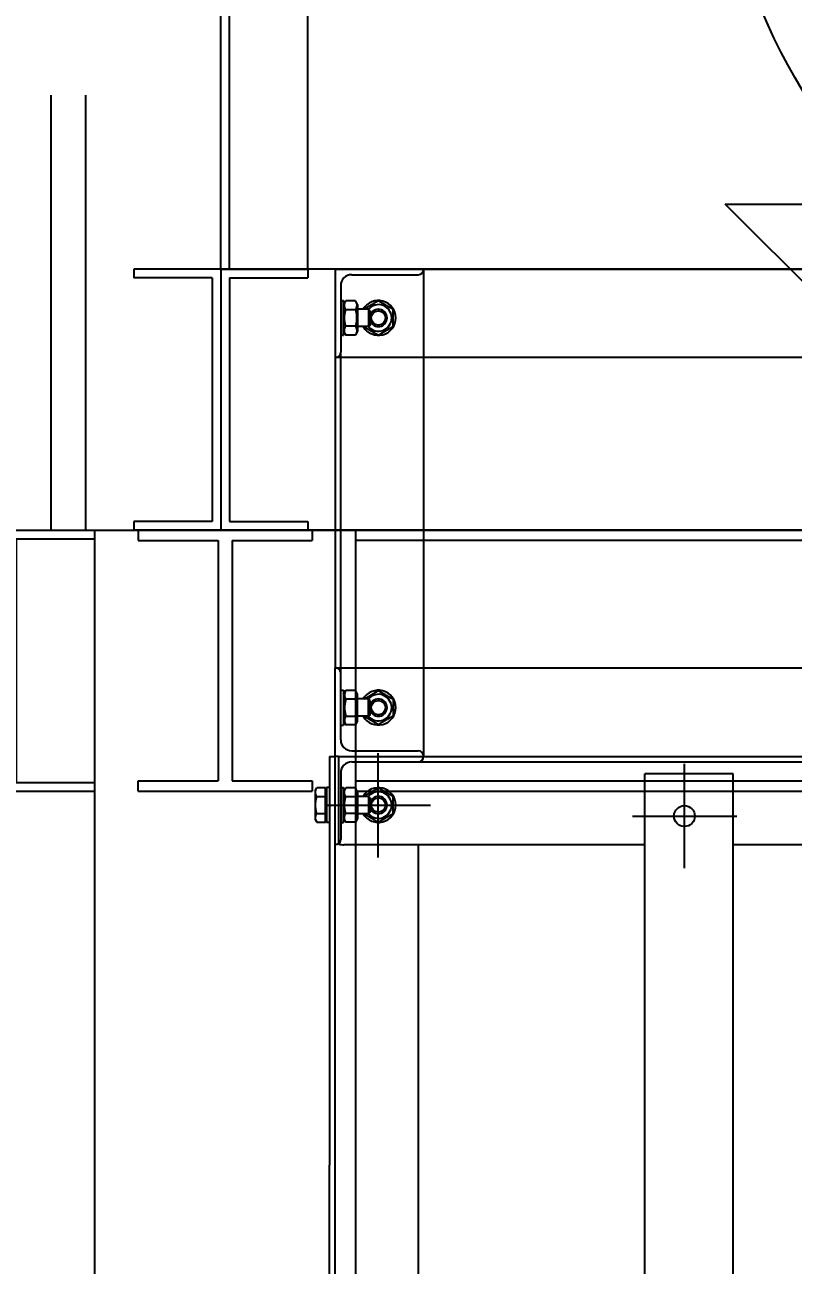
# Model space of a CAD drawing. Extents: x -24065 to -11187, y -102841 to -92978.
# Drawn here: x -22012 to -21570, y -95827 to -95114 of the extents above; entities that cross this region are included whole.
import ezdxf

# ---------------------------------------------------------------- set-up
doc = ezdxf.new("R2010")
doc.units = 0
doc.header["$LTSCALE"] = 200
doc.header["$MEASUREMENT"] = 0
doc.header["$PDMODE"] = 35
doc.header["$PDSIZE"] = 5
doc.linetypes.add('CENTER', pattern=[2, 1.25, -0.25, 0.25, -0.25])
for name, color, linetype in [('DIM', 1, 'Continuous'), ('M3', 3, 'Continuous'), ('M4', 4, 'Continuous'), ('MC1', 8, 'CENTER')]:
    doc.layers.add(name, color=color, linetype=linetype)
doc.styles.add('ROMANS', font='romans.shx')
doc.dimstyles.new('CEMI-1. 25', dxfattribs={"dimscale": 25, "dimtxt": 2.5, "dimasz": 2.5, "dimexe": 1, "dimexo": 1, "dimtad": 1, "dimdec": 0, "dimtxsty": 'ROMANS', "dimcen": 0, "dimclrd": 1, "dimclre": 1, "dimclrt": 3, "dimadec": 0, "dimazin": 2, "dimtfac": 1, "dimtdec": 0, "dimtmove": 0, "dimatfit": 3, "dimfxl": 1.25, "dimlwd": -1, "dimlwe": -1, "dimarcsym": 1})

# ---------------------------------------------------------------- blocks, each defined once
blk = doc.blocks.new('i100x150')
at = {"layer": 'M3'}
for p, q in [((11792.77, -21520.1), (11892.77, -21520.1)), ((11792.77, -21520.1), (11792.77, -21526.1)), ((11892.77, -21520.1), (11892.77, -21526.1)), ((11792.77, -21526.1), (11838.77, -21526.1)), ((11838.77, -21526.1), (11838.77, -21664.1)), ((11846.77, -21526.1), (11892.77, -21526.1)), ((11846.77, -21526.1), (11846.77, -21664.1)), ((11792.77, -21664.1), (11838.77, -21664.1)), ((11792.77, -21670.1), (11792.77, -21664.1)), ((11846.77, -21664.1), (11892.77, -21664.1)), ((11892.77, -21664.1), (11892.77, -21670.1)), ((11792.77, -21670.1), (11892.77, -21670.1))]:
    blk.add_line(p, q, dxfattribs=at)
blk = doc.blocks.new('moinhokjjh')
at = {"layer": 'M3'}
for p, q in [((-6876.24, -18421.96), (-6926.24, -18421.96)), ((-6926.24, -18421.96), (-6926.24, -18426.96)), ((-6876.24, -18421.96), (-6876.24, -18571.96)), ((-5991.24, -18421.96), (-6876.24, -18421.96)), ((-6881.24, -18426.96), (-6926.24, -18426.96)), ((-6881.24, -18426.96), (-6881.24, -18566.96)), ((-6881.24, -18566.96), (-6926.24, -18566.96)), ((-6926.24, -18566.96), (-6926.24, -18571.96)), ((-6876.24, -18571.96), (-6926.24, -18571.96)), ((-5991.24, -18571.96), (-6876.24, -18571.96))]:
    blk.add_line(p, q, dxfattribs=at)
blk.add_circle((-6241.45, -18136.96), 351.5, dxfattribs=at)
blk = doc.blocks.new('u6')
at = {"layer": 'M4'}
for p, q in [((-1668.55, -18441.7), (-1668.55, -18591.7)), ((-1668.55, -18441.7), (-1618.55, -18441.7)), ((-1618.55, -18441.7), (-1618.55, -18446.7)), ((-1663.55, -18446.7), (-1663.55, -18586.7)), ((-1663.55, -18446.7), (-1618.55, -18446.7)), ((-1663.55, -18586.7), (-1618.55, -18586.7)), ((-1618.55, -18586.7), (-1618.55, -18591.7)), ((-1668.55, -18591.7), (-1618.55, -18591.7))]:
    blk.add_line(p, q, dxfattribs=at)
blk = doc.blocks.new('ghhfhf')
at = {"layer": 'DIM'}
for p, q in [((-11758.6, -18532.73), (-11887.01, -18404.33)), ((-11887.01, -18404.33), (-11595.2, -18404.33))]:
    blk.add_line(p, q, dxfattribs=at)
at = {"layer": 'M3'}
for p, q in [((-12111.14, -18441.7), (-10977.49, -18441.7)), ((-12111.14, -18441.7), (-12111.14, -18492.5)), ((-12060.34, -18441.7), (-12060.34, -18441.58)), ((-12060.34, -18441.7), (-12060.34, -18441.83)), ((-12060.34, -18441.7), (-12060.34, -18721.7)), ((-12107.96, -18451.23), (-12107.96, -18489.45)), ((-12101.61, -18444.88), (-12063.38, -18444.88)), ((-12107.96, -18459.7), (-12106.26, -18459.7)), ((-12106.26, -18479.7), (-12106.26, -18459.7)), ((-12106.26, -18462.05), (-12105.01, -18459.89)), ((-12099.51, -18459.89), (-12105.01, -18459.89)), ((-12105.01, -18464.88), (-12099.51, -18464.88)), ((-12098.26, -18462.05), (-12099.51, -18459.89)), ((-12098.26, -18462.05), (-12098.26, -18477.35)), ((-12091.93, -18464.7), (-12098.26, -18464.7)), ((-12091.93, -18464.7), (-12091.93, -18474.7)), ((-12091.01, -18465.62), (-12091.93, -18464.7)), ((-12091.01, -18465.62), (-12091.01, -18473.78)), ((-12107.96, -18479.7), (-12106.26, -18479.7)), ((-12106.26, -18477.35), (-12105.01, -18479.52)), ((-12099.51, -18474.53), (-12105.01, -18474.53)), ((-12099.51, -18479.52), (-12105.01, -18479.52)), ((-12098.26, -18477.35), (-12099.51, -18479.52)), ((-12091.93, -18474.7), (-12098.26, -18474.7)), ((-12091.01, -18473.78), (-12091.93, -18474.7)), ((-12111.14, -18492.5), (-12111.01, -18492.5)), ((-12111.14, -18492.5), (-12111.14, -18670.9)), ((-10977.49, -18492.5), (-12111.07, -18492.5)), ((-12107.96, -18673.95), (-12107.96, -18489.45)), ((-12111.14, -18721.7), (-12111.14, -18670.9)), ((-12111.14, -18670.9), (-12111.01, -18670.9)), ((-12111.14, -18670.9), (-10977.49, -18670.9)), ((-12107.96, -18712.18), (-12107.96, -18673.95)), ((-12107.96, -18683.7), (-12106.26, -18683.7)), ((-12106.26, -18683.7), (-12106.26, -18703.7)), ((-12106.26, -18686.05), (-12105.01, -18683.89)), ((-12099.51, -18683.89), (-12105.01, -18683.89)), ((-12098.26, -18686.05), (-12099.51, -18683.89)), ((-12098.26, -18701.35), (-12098.26, -18686.05)), ((-12099.51, -18688.88), (-12105.01, -18688.88)), ((-12091.93, -18688.7), (-12098.26, -18688.7)), ((-12091.93, -18698.7), (-12091.93, -18688.7)), ((-12091.01, -18689.62), (-12091.93, -18688.7)), ((-12091.01, -18697.78), (-12091.01, -18689.62)), ((-12105.01, -18698.53), (-12099.51, -18698.53)), ((-12091.93, -18698.7), (-12098.26, -18698.7)), ((-12091.01, -18697.78), (-12091.93, -18698.7)), ((-12107.96, -18703.7), (-12106.26, -18703.7)), ((-12106.26, -18701.35), (-12105.01, -18703.52)), ((-12099.51, -18703.52), (-12105.01, -18703.52)), ((-12098.26, -18701.35), (-12099.51, -18703.52)), ((-12114.31, -18721.7), (-12114.31, -18956.7)), ((-12114.31, -18721.7), (-12111.14, -18721.7)), ((-12111.14, -18956.7), (-12111.14, -18721.7)), ((-12109.28, -18721.7), (-12111.14, -18721.7)), ((-12109.28, -18721.7), (-12111.14, -18721.7)), ((-12109.28, -18721.7), (-12109.28, -18771.96)), ((-12109.28, -18721.7), (-12060.34, -18721.7)), ((-12109.28, -18721.7), (-12060.34, -18721.7)), ((-12101.61, -18718.53), (-12063.38, -18718.53)), ((-12060.34, -18721.7), (-12060.34, -18721.58)), ((-12060.34, -18721.7), (-12060.34, -18721.83)), ((-12060.34, -18721.7), (-11758.6, -18721.7)), ((-12101.61, -18724.88), (-11758.21, -18724.88)), ((-12107.96, -18731.23), (-12107.96, -18769.45)), ((-11882.49, -18731.7), (-11933.29, -18731.7)), ((-11933.29, -19101.7), (-11933.29, -18731.7)), ((-11882.49, -19597.79), (-11882.49, -18731.7)), ((-12122.41, -18741.2), (-12121.65, -18739.89)), ((-12122.41, -18758.2), (-12122.41, -18741.2)), ((-12116.61, -18739.89), (-12121.65, -18739.89)), ((-12116.61, -18759.52), (-12116.61, -18739.89)), ((-12116.01, -18742), (-12116.61, -18742)), ((-12116.01, -18739.7), (-12116.01, -18759.7)), ((-12114.31, -18739.7), (-12116.01, -18739.7)), ((-12107.96, -18739.7), (-12106.26, -18739.7)), ((-12106.26, -18759.7), (-12106.26, -18739.7)), ((-12106.26, -18742.05), (-12105.01, -18739.89)), ((-12099.51, -18739.89), (-12105.01, -18739.89)), ((-12098.26, -18742.05), (-12099.51, -18739.89)), ((-12098.26, -18742.05), (-12098.26, -18757.35)), ((-12121.65, -18744.8), (-12116.61, -18744.8)), ((-12105.01, -18744.88), (-12099.51, -18744.88)), ((-12091.93, -18744.7), (-12098.26, -18744.7)), ((-12091.93, -18744.7), (-12091.93, -18754.7)), ((-12091.01, -18745.62), (-12091.93, -18744.7)), ((-12091.01, -18745.62), (-12091.01, -18753.78)), ((-12122.41, -18758.2), (-12121.65, -18759.52)), ((-12121.65, -18754.61), (-12116.61, -18754.61)), ((-12116.01, -18757.4), (-12116.61, -18757.4)), ((-12106.26, -18757.35), (-12105.01, -18759.52)), ((-12099.51, -18754.53), (-12105.01, -18754.53)), ((-12098.26, -18757.35), (-12099.51, -18759.52)), ((-12091.93, -18754.7), (-12098.26, -18754.7)), ((-12091.01, -18753.78), (-12091.93, -18754.7)), ((-12121.65, -18759.52), (-12116.61, -18759.52)), ((-12114.31, -18759.7), (-12116.01, -18759.7)), ((-12107.96, -18759.7), (-12106.26, -18759.7)), ((-12099.51, -18759.52), (-12105.01, -18759.52)), ((-12111.14, -18772.5), (-12111.01, -18772.5)), ((-11933.29, -18772.5), (-12106.05, -18772.5)), ((-12063.51, -18772.5), (-12063.51, -18956.7)), ((-11761.38, -18772.5), (-11882.49, -18772.5)), ((-12114.31, -20157.18), (-12114.31, -18956.7)), ((-12111.14, -20153.53), (-12111.14, -18956.7)), ((-12063.51, -18956.7), (-12063.51, -19511.65))]:
    blk.add_line(p, q, dxfattribs=at)
for centre, radius in [((-12086.31, -18469.7), 4.08), ((-12086.31, -18693.7), 4.08), ((-12086.31, -18749.7), 4.08), ((-11910.49, -18756.05), 6)]:
    blk.add_circle(centre, radius, dxfattribs=at)
for centre, radius, start, end in [((-12063.38, -18441.83), 3.05, 270, 0), ((-12101.61, -18451.23), 6.35, 90, 180), ((-12086.31, -18469.7), 10, 210, 150), ((-12086.31, -18469.7), 7.65, 220.81318, 139.18682), ((-12086.31, -18469.7), 5, 199.94844, 160.05156), ((-12111.01, -18489.45), 3.05, 304.64761, 0), ((-12111.01, -18673.95), 3.05, 0, 55.35239), ((-12086.31, -18693.7), 10, 210, 150), ((-12086.31, -18693.7), 7.65, 220.81318, 139.18682), ((-12086.31, -18693.7), 5, 199.94844, 160.05156), ((-12101.61, -18712.18), 6.35, 180, 270), ((-12063.38, -18721.58), 3.05, 0, 90), ((-12063.38, -18721.83), 3.05, 270, 0), ((-12101.61, -18731.23), 6.35, 90, 180), ((-12086.31, -18749.7), 10, 210, 150), ((-12086.31, -18749.7), 7.65, 220.81318, 139.18682), ((-12086.31, -18749.7), 5, 199.94844, 160.05156), ((-12111.01, -18769.45), 3.05, 304.64761, 0)]:
    blk.add_arc(centre, radius, start, end, dxfattribs=at)
for points, weights in [([(-12105.01, -18464.88), (-12106.45, -18462.38), (-12105.01, -18459.89)], [1, 1.15804961504, 1]), ([(-12105.01, -18474.53), (-12106.38, -18469.7), (-12105.01, -18464.88)], [1, 1.1481454356, 1]), ([(-12099.51, -18459.89), (-12098.07, -18462.38), (-12099.51, -18464.88)], [1, 1.15804961504, 1]), ([(-12099.51, -18464.88), (-12098.14, -18469.7), (-12099.51, -18474.53)], [1, 1.1481454356, 1]), ([(-12086.31, -18459.89), (-12090.47, -18462.32), (-12094.56, -18464.7)], [1, 1.15312866425, 1.00953546924]), ([(-12077.76, -18464.88), (-12082.04, -18462.38), (-12086.31, -18459.89)], [1, 1.15804961504, 1]), ([(-12077.76, -18474.53), (-12077.76, -18469.7), (-12077.76, -18464.88)], [1, 1.1481454356, 1]), ([(-12105.01, -18479.52), (-12106.45, -18477.02), (-12105.01, -18474.53)], [1, 1.15804961504, 1]), ([(-12099.51, -18474.53), (-12098.07, -18477.02), (-12099.51, -18479.52)], [1, 1.15804961504, 1]), ([(-12094.56, -18474.7), (-12090.47, -18477.09), (-12086.31, -18479.52)], [1.00953546924, 1.15312866425, 1]), ([(-12086.31, -18479.52), (-12082.04, -18477.02), (-12077.76, -18474.53)], [1, 1.15804961504, 1]), ([(-12105.01, -18683.89), (-12106.45, -18686.38), (-12105.01, -18688.88)], [1, 1.15804961504, 1]), ([(-12099.51, -18688.88), (-12098.07, -18686.38), (-12099.51, -18683.89)], [1, 1.15804961504, 1]), ([(-12094.56, -18688.7), (-12090.47, -18686.32), (-12086.31, -18683.89)], [1.00953546924, 1.15312866425, 1]), ([(-12086.31, -18683.89), (-12082.04, -18686.38), (-12077.76, -18688.88)], [1, 1.15804961504, 1]), ([(-12105.01, -18688.88), (-12106.38, -18693.7), (-12105.01, -18698.53)], [1, 1.1481454356, 1]), ([(-12099.51, -18698.53), (-12098.14, -18693.7), (-12099.51, -18688.88)], [1, 1.1481454356, 1]), ([(-12077.76, -18688.88), (-12077.76, -18693.7), (-12077.76, -18698.53)], [1, 1.1481454356, 1]), ([(-12105.01, -18698.53), (-12106.45, -18701.02), (-12105.01, -18703.52)], [1, 1.15804961504, 1]), ([(-12099.51, -18703.52), (-12098.07, -18701.02), (-12099.51, -18698.53)], [1, 1.15804961504, 1]), ([(-12086.31, -18703.52), (-12090.47, -18701.09), (-12094.56, -18698.7)], [1, 1.15312866425, 1.00953546924]), ([(-12077.76, -18698.53), (-12082.04, -18701.02), (-12086.31, -18703.52)], [1, 1.15804961504, 1]), ([(-12122.41, -18742.34), (-12122.41, -18741.2), (-12121.65, -18739.89)], [1, 1.0379548493, 1]), ([(-12121.65, -18744.8), (-12122.41, -18743.48), (-12122.41, -18742.34)], [1, 1.0379548493, 1]), ([(-12105.01, -18744.88), (-12106.45, -18742.38), (-12105.01, -18739.89)], [1, 1.15804961504, 1]), ([(-12099.51, -18739.89), (-12098.07, -18742.38), (-12099.51, -18744.88)], [1, 1.15804961504, 1]), ([(-12086.31, -18739.89), (-12090.47, -18742.32), (-12094.56, -18744.7)], [1, 1.15312866425, 1.00953546924]), ([(-12077.76, -18744.88), (-12082.04, -18742.38), (-12086.31, -18739.89)], [1, 1.15804961504, 1]), ([(-12122.41, -18749.7), (-12122.41, -18747.42), (-12121.65, -18744.8)], [1, 1.0379548493, 1]), ([(-12121.65, -18754.61), (-12122.41, -18751.98), (-12122.41, -18749.7)], [1, 1.0379548493, 1]), ([(-12105.01, -18754.53), (-12106.38, -18749.7), (-12105.01, -18744.88)], [1, 1.1481454356, 1]), ([(-12099.51, -18744.88), (-12098.14, -18749.7), (-12099.51, -18754.53)], [1, 1.1481454356, 1]), ([(-12077.76, -18754.53), (-12077.76, -18749.7), (-12077.76, -18744.88)], [1, 1.1481454356, 1]), ([(-12122.41, -18757.06), (-12122.41, -18755.92), (-12121.65, -18754.61)], [1, 1.0379548493, 1]), ([(-12121.65, -18759.52), (-12122.41, -18758.2), (-12122.41, -18757.06)], [1, 1.0379548493, 1]), ([(-12105.01, -18759.52), (-12106.45, -18757.02), (-12105.01, -18754.53)], [1, 1.15804961504, 1]), ([(-12099.51, -18754.53), (-12098.07, -18757.02), (-12099.51, -18759.52)], [1, 1.15804961504, 1]), ([(-12094.56, -18754.7), (-12090.47, -18757.09), (-12086.31, -18759.52)], [1.00953546924, 1.15312866425, 1]), ([(-12086.31, -18759.52), (-12082.04, -18757.02), (-12077.76, -18754.53)], [1, 1.15804961504, 1])]:
    blk.add_rational_spline(points, weights, degree=2, dxfattribs=at)
for points, knots in [([(-12109.28, -18491.96), (-12109.38, -18492.03), (-12109.49, -18492.1), (-12109.76, -18492.24), (-12109.93, -18492.31), (-12110.39, -18492.46), (-12110.67, -18492.49), (-12110.92, -18492.5), (-12110.97, -18492.5), (-12111.01, -18492.5)], [0.3099686, 0.3099686, 0.3099686, 0.3099686, 0.3564359, 0.3564359, 0.4328747, 0.4328747, 0.6114108, 0.6114108, 0.6677907, 0.6677907, 0.6677907, 0.6677907]), ([(-12109.28, -18671.44), (-12109.38, -18671.37), (-12109.49, -18671.31), (-12109.76, -18671.16), (-12109.93, -18671.1), (-12110.39, -18670.95), (-12110.67, -18670.92), (-12110.92, -18670.9), (-12110.97, -18670.9), (-12111.01, -18670.9)], [0.3099686, 0.3099686, 0.3099686, 0.3099686, 0.3564359, 0.3564359, 0.4328747, 0.4328747, 0.6114108, 0.6114108, 0.6677907, 0.6677907, 0.6677907, 0.6677907]), ([(-12109.28, -18771.96), (-12109.38, -18772.03), (-12109.49, -18772.1), (-12109.76, -18772.24), (-12109.93, -18772.31), (-12110.39, -18772.46), (-12110.67, -18772.49), (-12110.92, -18772.5), (-12110.97, -18772.5), (-12111.01, -18772.5)], [0.3099686, 0.3099686, 0.3099686, 0.3099686, 0.3564359, 0.3564359, 0.4328747, 0.4328747, 0.6114108, 0.6114108, 0.6677907, 0.6677907, 0.6677907, 0.6677907]), ([(-12109.28, -18771.96), (-12109.17, -18772.03), (-12109.06, -18772.1), (-12108.74, -18772.24), (-12108.52, -18772.31), (-12107.83, -18772.46), (-12107.25, -18772.49), (-12106.44, -18772.5), (-12106.25, -18772.5), (-12106.05, -18772.5)], [1.8898622, 1.8898622, 1.8898622, 1.8898622, 1.9363295, 1.9363295, 2.0127683, 2.0127683, 2.1913044, 2.1913044, 2.2476843, 2.2476843, 2.2476843, 2.2476843])]:
    blk.add_open_spline(points, degree=3, knots=knots, dxfattribs=at)
at = {"layer": 'MC1', "ltscale": 2.5}
for p, q in [((-12086.44, -18779.83), (-12086.44, -18719.83)), ((-11910.49, -18786.05), (-11910.49, -18726.05)), ((-12116.32, -18749.83), (-12056.32, -18749.83)), ((-11940.36, -18756.05), (-11880.36, -18756.05))]:
    blk.add_line(p, q, dxfattribs=at)
blk = doc.blocks.new('*D35')
at = {"layer": 'Defpoints', "color": 0, "transparency": 16777216}
for p in [(-21899.23, -94644.93), (-23572.23, -97034.98), (-22871.73, -97034.98)]:
    blk.add_point(p, dxfattribs=at)
at = {"layer": 'DIM', "color": 1, "transparency": 16777216}
for p, q in [((-21924.23, -94644.93), (-23597.23, -94644.93)), ((-23572.23, -94707.43), (-23572.23, -96972.48)), ((-22896.73, -97034.98), (-23597.23, -97034.98))]:
    blk.add_line(p, q, dxfattribs=at)
for points in [[(-23582.64, -94707.43), (-23561.81, -94707.43), (-23572.23, -94644.93)], [(-23582.64, -96972.48), (-23561.81, -96972.48), (-23572.23, -97034.98)]]:
    blk.add_solid(points, dxfattribs=at)
at = {"layer": 'DIM', "color": 3, "transparency": 16777216, "insert": (-23619.1, -95839.95), "char_height": 62.5, "attachment_point": 5, "rotation": 90, "style": 'ROMANS'}
blk.add_mtext('2390', dxfattribs=at)

msp = doc.modelspace()

# ---------------------------------------------------------------- linework, layer by layer
at = {"layer": 'M3'}
msp.add_line((-21971.73, -95404.98), (-21771.73, -95404.98), dxfattribs=at)
at = {"layer": 'M4'}
for p, q in [((-21899.23, -95254.98), (-21899.23, -94794.93)), ((-21894.23, -95254.98), (-21894.23, -94794.93)), ((-21849.23, -95254.98), (-21849.23, -94789.93)), ((-21971.73, -95404.98), (-21971.73, -97034.98)), ((-21821.73, -97028.98), (-21821.73, -95404.98)), ((-21821.73, -95404.98), (-19661.73, -95404.98)), ((-20711.73, -95410.98), (-21821.73, -95410.98)), ((-21821.73, -95548.98), (-20711.73, -95548.98)), ((-21821.73, -95554.98), (-20711.73, -95554.98))]:
    msp.add_line(p, q, dxfattribs=at)
at = {"layer": 'MC1'}
for p, q in [((-21996.73, -95404.98), (-21996.73, -94289.98)), ((-21976.73, -95404.98), (-21976.73, -94289.98))]:
    msp.add_line(p, q, dxfattribs=at)

# ---------------------------------------------------------------- block references
at = {"layer": 'DIM'}
for name, p in [('ghhfhf', (-9722.42, -76813.27)), ('i100x150', (-33739.51, -73884.88))]:
    msp.add_blockref(name, p, dxfattribs=at)
at = {"layer": 'M4'}
for name, p in [('moinhokjjh', (-15022.99, -76833.02)), ('u6', (-20230.68, -76813.27)), ('u6', (-20353.18, -76963.27))]:
    msp.add_blockref(name, p, dxfattribs=at)

# ---------------------------------------------------------------- dimensions: what is measured, and where the dimension line sits
at = {"layer": 'DIM'}
dim = msp.add_linear_dim(base=(-23572.23, -97034.98), p1=(-21899.23, -94644.93), p2=(-22871.73, -97034.98), angle=90, dimstyle='CEMI-1. 25', dxfattribs=at)
dim.commit()
dim.dimension.update_dxf_attribs({"geometry": '*D35', "text_midpoint": (-23619.1, -95839.95)})

doc.saveas('drawing.dxf')
